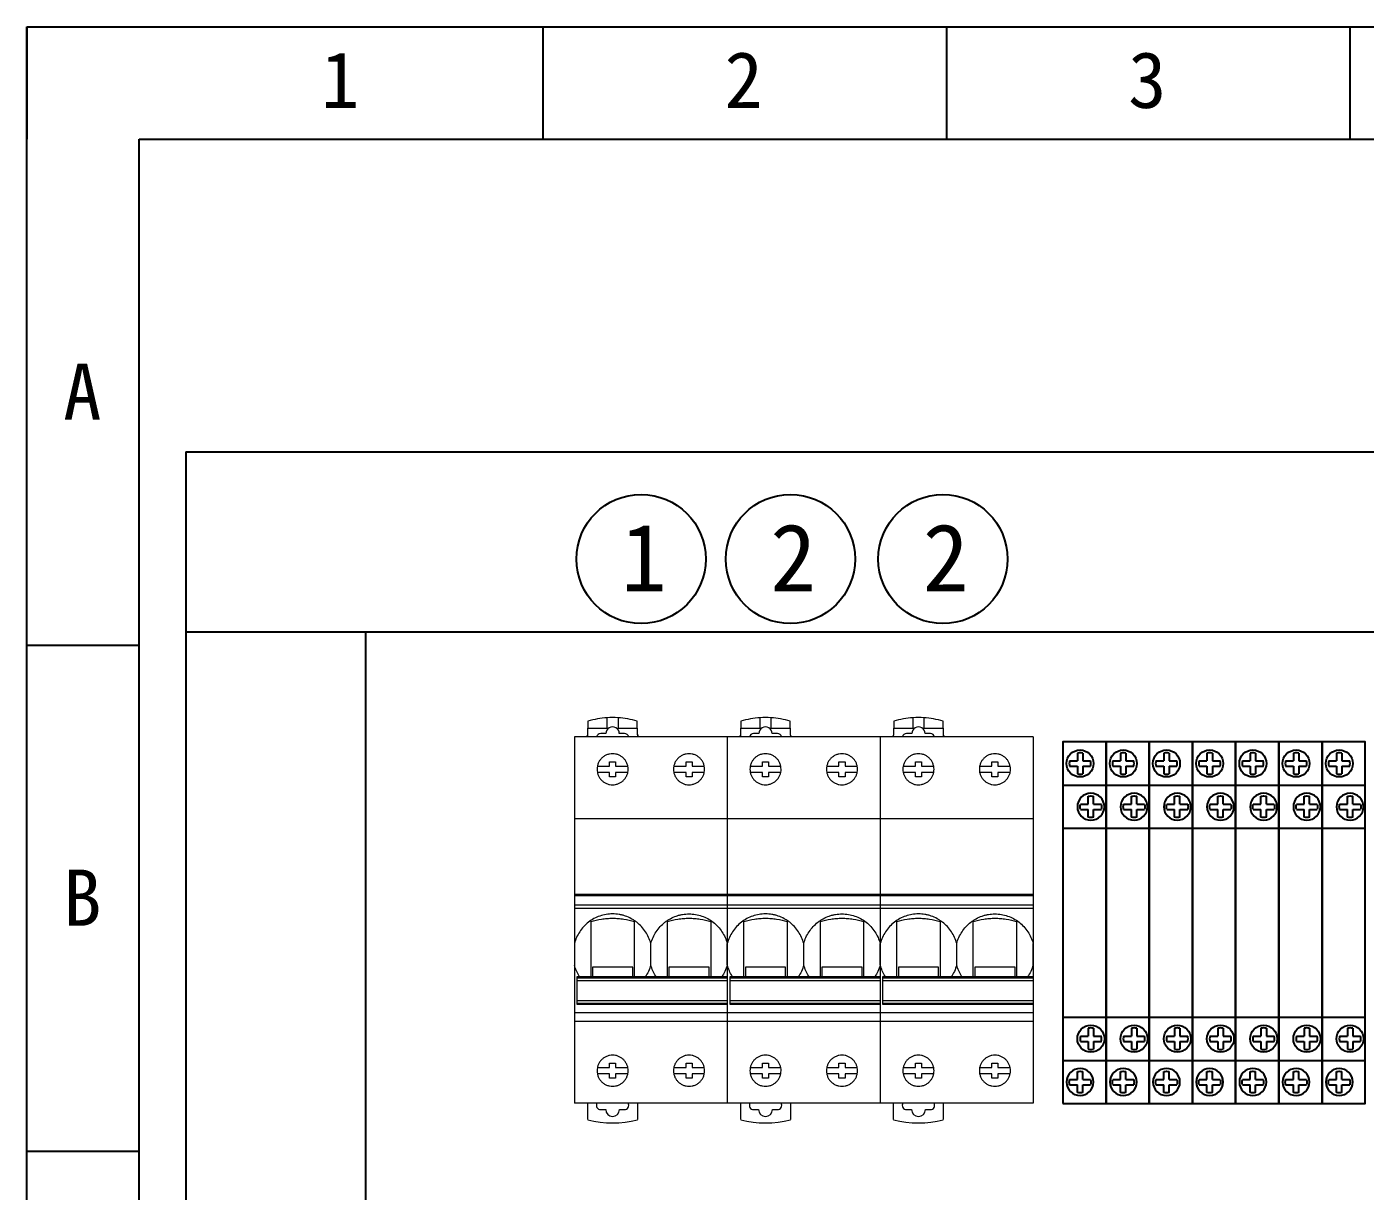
# Model space of a CAD drawing. Header units: millimetres. Extents: x 2035 to 3883, y 1511 to 1945.
# Drawn here: x 3293.8 to 3353.3, y 1671 to 1722.8 of the extents above; entities that cross this region are included whole.
import ezdxf

# ---------------------------------------------------------------- set-up
doc = ezdxf.new("R2010")
doc.units = ezdxf.units.MM
doc.linetypes.add('CENTER', pattern=[12, 7.5, -1.5, 1.5, -1.5])
for name, color, linetype in [('CEN1', 1, 'CENTER'), ('COMPONENT', 7, 'Continuous'), ('DIN卡軌', 4, 'Continuous')]:
    doc.layers.add(name, color=color, linetype=linetype)
doc.styles.add('宋体', font='')
doc.styles.get('宋体').set_extended_font_data('宋体')

# ---------------------------------------------------------------- blocks, each defined once
blk = doc.blocks.new('Q2P')
at = {"color": 4, "linetype": 'Continuous', "lineweight": 15}
for p, q in [((12033.51, 5745.22), (12033.51, 5747.68)), ((12036.01, 5747.68), (12036.01, 5745.22)), ((12029.06, 5746.86), (12029.06, 5745.22)), ((12029.06, 5745.22), (12033.51, 5745.22)), ((12029.06, 5745.22), (12033.51, 5745.22)), ((12029.06, 5745.22), (12029.06, 5745.22)), ((12029.06, 5743.79), (12029.06, 5745.22)), ((12033.51, 5745.22), (12033.51, 5745.22)), ((12036.01, 5745.22), (12040.46, 5745.22)), ((12036.01, 5745.22), (12040.46, 5745.22)), ((12036.01, 5745.22), (12036.01, 5745.22)), ((12040.46, 5745.22), (12040.46, 5746.87)), ((12040.46, 5745.22), (12040.46, 5745.22)), ((12040.46, 5745.22), (12040.46, 5743.79)), ((12061.31, 5743.22), (12025.91, 5743.22)), ((12025.91, 5743.22), (12025.91, 5724.32)), ((12033.21, 5743.99), (12032.01, 5743.99)), ((12037.51, 5743.99), (12036.31, 5743.99)), ((12061.31, 5743.22), (12061.31, 5658.42)), ((12031.24, 5736.49), (12034.06, 5736.49)), ((12034.06, 5736.49), (12034.06, 5737.49)), ((12034.06, 5737.49), (12035.46, 5737.49)), ((12035.46, 5737.49), (12035.46, 5736.49)), ((12035.46, 5736.49), (12038.28, 5736.49)), ((12048.94, 5736.49), (12051.76, 5736.49)), ((12051.76, 5737.49), (12053.16, 5737.49)), ((12051.76, 5736.49), (12051.76, 5737.49)), ((12053.16, 5737.49), (12053.16, 5736.49)), ((12053.16, 5736.49), (12055.98, 5736.49)), ((12034.06, 5734.99), (12031.24, 5734.99)), ((12034.06, 5733.99), (12034.06, 5734.99)), ((12035.46, 5733.99), (12034.06, 5733.99)), ((12035.46, 5734.99), (12035.46, 5733.99)), ((12038.28, 5734.99), (12035.46, 5734.99)), ((12051.76, 5734.99), (12048.94, 5734.99)), ((12051.76, 5733.99), (12051.76, 5734.99)), ((12053.16, 5733.99), (12051.76, 5733.99)), ((12053.16, 5734.99), (12053.16, 5733.99)), ((12055.98, 5734.99), (12053.16, 5734.99)), ((12025.91, 5724.32), (12061.31, 5724.32)), ((12025.91, 5724.32), (12025.91, 5706.82)), ((12025.91, 5706.82), (12025.91, 5706.42)), ((12025.91, 5706.82), (12061.31, 5706.82)), ((12061.31, 5706.42), (12025.91, 5706.42)), ((12061.31, 5706.42), (12025.91, 5706.42)), ((12025.91, 5706.42), (12025.91, 5704.32)), ((12025.91, 5704.32), (12061.31, 5704.32)), ((12025.91, 5704.32), (12025.91, 5703.52)), ((12061.31, 5703.52), (12025.91, 5703.52)), ((12025.91, 5703.52), (12025.91, 5695.4)), ((12025.91, 5690.4), (12025.91, 5679.32)), ((12030.11, 5689.94), (12030.11, 5687.64)), ((12039.41, 5689.94), (12030.11, 5689.94)), ((12039.41, 5687.64), (12039.41, 5689.94)), ((12047.81, 5689.94), (12047.81, 5687.64)), ((12057.11, 5689.94), (12047.81, 5689.94)), ((12057.11, 5687.64), (12057.11, 5689.94)), ((12061.31, 5687.64), (12026.46, 5687.64)), ((12026.46, 5687.64), (12026.46, 5687.34)), ((12061.31, 5687.34), (12026.46, 5687.34)), ((12026.46, 5687.34), (12026.46, 5686.75)), ((12061.31, 5686.75), (12026.46, 5686.75)), ((12026.46, 5686.75), (12026.46, 5682.1)), ((12061.31, 5682.1), (12026.46, 5682.1)), ((12026.46, 5682.1), (12026.46, 5681.49)), ((12061.31, 5681.49), (12026.46, 5681.49)), ((12026.46, 5681.49), (12026.46, 5681.32)), ((12026.46, 5681.32), (12061.31, 5681.32)), ((12061.31, 5679.32), (12025.91, 5679.32)), ((12025.91, 5679.32), (12025.91, 5677.31)), ((12061.31, 5677.31), (12025.91, 5677.31)), ((12025.91, 5677.31), (12025.91, 5658.42)), ((12034.06, 5667.67), (12035.46, 5667.67)), ((12034.06, 5666.67), (12034.06, 5667.67)), ((12035.46, 5667.67), (12035.46, 5666.67)), ((12051.76, 5667.67), (12053.16, 5667.67)), ((12051.76, 5666.67), (12051.76, 5667.67)), ((12053.16, 5667.67), (12053.16, 5666.67)), ((12031.24, 5666.67), (12034.06, 5666.67)), ((12034.06, 5665.17), (12031.24, 5665.17)), ((12034.06, 5664.17), (12034.06, 5665.17)), ((12035.46, 5664.17), (12034.06, 5664.17)), ((12035.46, 5666.67), (12038.28, 5666.67)), ((12035.46, 5665.17), (12035.46, 5664.17)), ((12038.28, 5665.17), (12035.46, 5665.17)), ((12048.94, 5666.67), (12051.76, 5666.67)), ((12051.76, 5665.17), (12048.94, 5665.17)), ((12051.76, 5664.17), (12051.76, 5665.17)), ((12053.16, 5664.17), (12051.76, 5664.17)), ((12053.16, 5666.67), (12055.98, 5666.67)), ((12053.16, 5665.17), (12053.16, 5664.17)), ((12055.98, 5665.17), (12053.16, 5665.17)), ((12061.31, 5658.42), (12025.91, 5658.42)), ((12029.01, 5654.59), (12029.01, 5658.42)), ((12040.51, 5658.42), (12040.51, 5654.59)), ((12032.01, 5656.92), (12033.16, 5656.92)), ((12036.36, 5656.92), (12037.51, 5656.92))]:
    blk.add_line(p, q, dxfattribs=at)
for centre, radius, start, end in [((12034.78, 5728.37), 19.35, 93.767, 107.1977), ((12034.78, 5728.37), 19.35, 86.359, 93.767), ((12034.78, 5728.37), 19.35, 72.9338, 86.3591), ((12028.06, 5744.01), 0.997, 307.3801, 359.9804), ((12041.46, 5744.01), 0.997, 180.0229, 232.6166), ((12032.01, 5657.92), 1, 150, 270), ((12037.51, 5657.92), 1, 270, 30), ((12034.76, 5656.92), 1.6, 180, 0), ((12034.76, 5675.82), 22, 254.849, 285.151)]:
    blk.add_arc(centre, radius, start, end, dxfattribs=at)
for centre, major_axis, start_param, end_param in [((12034.76, 5743.99), (0, 1.55), 4.712389, 7.853982), ((12028.06, 5743.79), (0, 1), 4.111358, 4.712389), ((12032.01, 5742.99), (0, 1), 0, 1.334085), ((12037.51, 5742.99), (0, 1), 4.949101, 6.283185), ((12041.46, 5743.79), (0, 1), 1.570796, 2.171827)]:
    blk.add_ellipse(centre, major_axis=major_axis, ratio=0.997493, start_param=start_param, end_param=end_param, dxfattribs=at)
for points, knots in [([(12034.76, 5732.14), (12034.52, 5732.14), (12034.29, 5732.16), (12033.82, 5732.25), (12033.6, 5732.32), (12033.16, 5732.51), (12032.95, 5732.62), (12032.56, 5732.88), (12032.38, 5733.03), (12032.04, 5733.36), (12031.89, 5733.55), (12031.63, 5733.94), (12031.52, 5734.15), (12031.34, 5734.58), (12031.27, 5734.81), (12031.18, 5735.27), (12031.16, 5735.51), (12031.16, 5735.97), (12031.18, 5736.21), (12031.27, 5736.67), (12031.34, 5736.9), (12031.52, 5737.33), (12031.63, 5737.54), (12031.89, 5737.93), (12032.04, 5738.11), (12032.38, 5738.45), (12032.56, 5738.6), (12032.95, 5738.86), (12033.16, 5738.97), (12033.6, 5739.15), (12033.82, 5739.22), (12034.28, 5739.32), (12034.52, 5739.34), (12035, 5739.34), (12035.23, 5739.32), (12035.69, 5739.22), (12035.92, 5739.16), (12036.36, 5738.97), (12036.56, 5738.86), (12036.95, 5738.6), (12037.14, 5738.45), (12037.47, 5738.12), (12037.62, 5737.94), (12037.88, 5737.54), (12037.99, 5737.33), (12038.17, 5736.9), (12038.24, 5736.68), (12038.33, 5736.21), (12038.36, 5735.98), (12038.36, 5735.51), (12038.34, 5735.27), (12038.24, 5734.81), (12038.18, 5734.59), (12038, 5734.15), (12037.88, 5733.94), (12037.62, 5733.55), (12037.48, 5733.37), (12037.14, 5733.03), (12036.96, 5732.88), (12036.57, 5732.62), (12036.36, 5732.51), (12035.92, 5732.32), (12035.7, 5732.26), (12035.23, 5732.16), (12035, 5732.14), (12034.76, 5732.14)], [0, 0, 0, 0, 0.03125, 0.03125, 0.0625, 0.0625, 0.09375, 0.09375, 0.125, 0.125, 0.15625, 0.15625, 0.1875, 0.1875, 0.21875, 0.21875, 0.25, 0.25, 0.28125, 0.28125, 0.3125, 0.3125, 0.34375, 0.34375, 0.375, 0.375, 0.40625, 0.40625, 0.4375, 0.4375, 0.46875, 0.46875, 0.5, 0.5, 0.53125, 0.53125, 0.5625, 0.5625, 0.59375, 0.59375, 0.625, 0.625, 0.65625, 0.65625, 0.6875, 0.6875, 0.71875, 0.71875, 0.75, 0.75, 0.78125, 0.78125, 0.8125, 0.8125, 0.84375, 0.84375, 0.875, 0.875, 0.90625, 0.90625, 0.9375, 0.9375, 0.96875, 0.96875, 1, 1, 1, 1]), ([(12052.46, 5732.14), (12052.22, 5732.14), (12051.99, 5732.16), (12051.52, 5732.25), (12051.3, 5732.32), (12050.86, 5732.51), (12050.65, 5732.62), (12050.26, 5732.88), (12050.08, 5733.03), (12049.74, 5733.36), (12049.59, 5733.55), (12049.33, 5733.94), (12049.22, 5734.15), (12049.04, 5734.58), (12048.97, 5734.81), (12048.88, 5735.27), (12048.86, 5735.51), (12048.86, 5735.97), (12048.88, 5736.21), (12048.97, 5736.67), (12049.04, 5736.9), (12049.22, 5737.33), (12049.33, 5737.54), (12049.59, 5737.93), (12049.74, 5738.11), (12050.08, 5738.45), (12050.26, 5738.6), (12050.65, 5738.86), (12050.86, 5738.97), (12051.3, 5739.15), (12051.52, 5739.22), (12051.98, 5739.32), (12052.22, 5739.34), (12052.7, 5739.34), (12052.93, 5739.32), (12053.39, 5739.22), (12053.62, 5739.16), (12054.06, 5738.97), (12054.26, 5738.86), (12054.65, 5738.6), (12054.84, 5738.45), (12055.17, 5738.12), (12055.32, 5737.94), (12055.58, 5737.54), (12055.69, 5737.33), (12055.87, 5736.9), (12055.94, 5736.68), (12056.03, 5736.21), (12056.06, 5735.98), (12056.06, 5735.51), (12056.04, 5735.27), (12055.94, 5734.81), (12055.88, 5734.59), (12055.7, 5734.15), (12055.58, 5733.94), (12055.32, 5733.55), (12055.18, 5733.37), (12054.84, 5733.03), (12054.66, 5732.88), (12054.27, 5732.62), (12054.06, 5732.51), (12053.62, 5732.32), (12053.4, 5732.26), (12052.93, 5732.16), (12052.7, 5732.14), (12052.46, 5732.14)], [0, 0, 0, 0, 0.03125, 0.03125, 0.0625, 0.0625, 0.09375, 0.09375, 0.125, 0.125, 0.15625, 0.15625, 0.1875, 0.1875, 0.21875, 0.21875, 0.25, 0.25, 0.28125, 0.28125, 0.3125, 0.3125, 0.34375, 0.34375, 0.375, 0.375, 0.40625, 0.40625, 0.4375, 0.4375, 0.46875, 0.46875, 0.5, 0.5, 0.53125, 0.53125, 0.5625, 0.5625, 0.59375, 0.59375, 0.625, 0.625, 0.65625, 0.65625, 0.6875, 0.6875, 0.71875, 0.71875, 0.75, 0.75, 0.78125, 0.78125, 0.8125, 0.8125, 0.84375, 0.84375, 0.875, 0.875, 0.90625, 0.90625, 0.9375, 0.9375, 0.96875, 0.96875, 1, 1, 1, 1]), ([(12043.61, 5695.4), (12043.34, 5696.37), (12042.93, 5697.28), (12042.1, 5698.54), (12041.78, 5698.93), (12041.11, 5699.66), (12040.74, 5700), (12040.15, 5700.47), (12039.94, 5700.61), (12039.52, 5700.89), (12039.3, 5701.02), (12038.65, 5701.37), (12038.19, 5701.58), (12037.48, 5701.82), (12037.24, 5701.9), (12036.75, 5702.02), (12036.5, 5702.07), (12035.76, 5702.2), (12035.26, 5702.24), (12033.75, 5702.24), (12032.76, 5702.07), (12031.33, 5701.58), (12030.87, 5701.38), (12030, 5700.9), (12029.58, 5700.63), (12028.78, 5700.01), (12028.41, 5699.67), (12027.74, 5698.94), (12027.43, 5698.54), (12026.87, 5697.71), (12026.62, 5697.26), (12026.21, 5696.36), (12026.04, 5695.88), (12025.91, 5695.4)], [0, 0, 0, 0, 0.125, 0.125, 0.1875, 0.1875, 0.25, 0.25, 0.28125, 0.28125, 0.3125, 0.3125, 0.375, 0.375, 0.40625, 0.40625, 0.4375, 0.4375, 0.5, 0.5, 0.625, 0.625, 0.6875, 0.6875, 0.75, 0.75, 0.8125, 0.8125, 0.875, 0.875, 0.9375, 0.9375, 1, 1, 1, 1]), ([(12029.76, 5700.46), (12030.53, 5700.71), (12031.34, 5700.9), (12032.6, 5701.1), (12033.03, 5701.15), (12033.89, 5701.21), (12034.32, 5701.23), (12035.19, 5701.23), (12035.62, 5701.21), (12036.48, 5701.15), (12036.91, 5701.1), (12038.18, 5700.91), (12038.99, 5700.71), (12039.76, 5700.46)], [0, 0, 0, 0, 0.25, 0.25, 0.375, 0.375, 0.5, 0.5, 0.625, 0.625, 0.75, 0.75, 1, 1, 1, 1]), ([(12043.61, 5695.4), (12043.87, 5696.37), (12044.29, 5697.28), (12045.12, 5698.54), (12045.43, 5698.93), (12046.11, 5699.66), (12046.48, 5700), (12047.07, 5700.47), (12047.28, 5700.61), (12047.7, 5700.89), (12047.91, 5701.02), (12048.57, 5701.37), (12049.02, 5701.58), (12049.74, 5701.82), (12049.98, 5701.9), (12050.47, 5702.02), (12050.71, 5702.07), (12051.45, 5702.2), (12051.95, 5702.24), (12053.47, 5702.24), (12054.45, 5702.07), (12055.88, 5701.58), (12056.34, 5701.38), (12057.22, 5700.9), (12057.64, 5700.63), (12058.43, 5700.01), (12058.8, 5699.67), (12059.48, 5698.94), (12059.79, 5698.54), (12060.35, 5697.71), (12060.59, 5697.26), (12061, 5696.36), (12061.17, 5695.88), (12061.31, 5695.4)], [0, 0, 0, 0, 0.125, 0.125, 0.1875, 0.1875, 0.25, 0.25, 0.28125, 0.28125, 0.3125, 0.3125, 0.375, 0.375, 0.40625, 0.40625, 0.4375, 0.4375, 0.5, 0.5, 0.625, 0.625, 0.6875, 0.6875, 0.75, 0.75, 0.8125, 0.8125, 0.875, 0.875, 0.9375, 0.9375, 1, 1, 1, 1]), ([(12047.46, 5700.46), (12048.23, 5700.71), (12049.04, 5700.9), (12050.3, 5701.1), (12050.73, 5701.15), (12051.59, 5701.21), (12052.02, 5701.23), (12052.89, 5701.23), (12053.32, 5701.21), (12054.18, 5701.15), (12054.61, 5701.1), (12055.88, 5700.91), (12056.69, 5700.71), (12057.46, 5700.46)], [0, 0, 0, 0, 0.25, 0.25, 0.375, 0.375, 0.5, 0.5, 0.625, 0.625, 0.75, 0.75, 1, 1, 1, 1]), ([(12029.76, 5687.64), (12029.76, 5688.03), (12029.76, 5688.87), (12029.76, 5690.29), (12029.76, 5691.81), (12029.76, 5693.37), (12029.76, 5694.96), (12029.76, 5696.53), (12029.76, 5698), (12029.76, 5699.35), (12029.76, 5700.09), (12029.76, 5700.46)], [0, 0, 0, 0, 0.101509, 0.215632, 0.324172, 0.432713, 0.546835, 0.660958, 0.775081, 0.889204, 1, 1, 1, 1]), ([(12039.76, 5700.46), (12039.76, 5700.08), (12039.76, 5699.32), (12039.76, 5697.96), (12039.76, 5696.48), (12039.76, 5694.93), (12039.76, 5693.33), (12039.76, 5691.73), (12039.76, 5690.16), (12039.76, 5688.77), (12039.76, 5687.99), (12039.76, 5687.64)], [0, 0, 0, 0, 0.1140739, 0.2281478, 0.3422219, 0.4562957, 0.5670441, 0.6811182, 0.795192, 0.909266, 1, 1, 1, 1]), ([(12047.46, 5687.64), (12047.46, 5688.03), (12047.46, 5688.87), (12047.46, 5690.29), (12047.46, 5691.81), (12047.46, 5693.37), (12047.46, 5694.96), (12047.46, 5696.53), (12047.46, 5698), (12047.46, 5699.35), (12047.46, 5700.09), (12047.46, 5700.46)], [0, 0, 0, 0, 0.101509, 0.215632, 0.324172, 0.432713, 0.546835, 0.660958, 0.775081, 0.889204, 1, 1, 1, 1]), ([(12057.46, 5700.46), (12057.46, 5700.08), (12057.46, 5699.32), (12057.46, 5697.96), (12057.46, 5696.48), (12057.46, 5694.93), (12057.46, 5693.33), (12057.46, 5691.73), (12057.46, 5690.16), (12057.46, 5688.77), (12057.46, 5687.99), (12057.46, 5687.64)], [0, 0, 0, 0, 0.1140739, 0.2281478, 0.3422219, 0.4562957, 0.5670441, 0.6811182, 0.795192, 0.909266, 1, 1, 1, 1]), ([(12025.91, 5695.4), (12025.91, 5694.99), (12025.91, 5694.57), (12025.91, 5693.94), (12025.91, 5693.72), (12025.91, 5693.29), (12025.91, 5693.07), (12025.91, 5692.43), (12025.91, 5692.01), (12025.91, 5691.39), (12025.91, 5691.18), (12025.91, 5690.78), (12025.91, 5690.59), (12025.91, 5690.4)], [0, 0, 0, 0, 0.25, 0.25, 0.375, 0.375, 0.5, 0.5, 0.75, 0.75, 0.875, 0.875, 1, 1, 1, 1]), ([(12043.61, 5690.4), (12043.61, 5690.78), (12043.61, 5691.18), (12043.61, 5692), (12043.61, 5692.43), (12043.61, 5693.29), (12043.61, 5693.72), (12043.61, 5694.57), (12043.61, 5694.99), (12043.61, 5695.4)], [0, 0, 0, 0, 0.25, 0.25, 0.5, 0.5, 0.75, 0.75, 1, 1, 1, 1]), ([(12061.31, 5690.4), (12061.31, 5690.78), (12061.31, 5691.18), (12061.31, 5692), (12061.31, 5692.43), (12061.31, 5693.29), (12061.31, 5693.72), (12061.31, 5694.57), (12061.31, 5694.99), (12061.31, 5695.4)], [0, 0, 0, 0, 0.25, 0.25, 0.5, 0.5, 0.75, 0.75, 1, 1, 1, 1]), ([(12027.2, 5687.64), (12027.15, 5687.7), (12026.81, 5688.14), (12026.35, 5689.07), (12026.05, 5689.95), (12025.91, 5690.4)], [0, 0, 0, 0, 0.084448, 0.542214, 1, 1, 1, 1]), ([(12043.61, 5690.4), (12043.45, 5689.9), (12043.14, 5688.92), (12042.59, 5688.06), (12042.33, 5687.64)], [0, 0, 0, 0, 0.514359, 1, 1, 1, 1]), ([(12044.9, 5687.64), (12044.85, 5687.7), (12044.51, 5688.14), (12044.05, 5689.07), (12043.75, 5689.95), (12043.61, 5690.4)], [0, 0, 0, 0, 0.084448, 0.542214, 1, 1, 1, 1]), ([(12061.31, 5690.4), (12061.15, 5689.9), (12060.84, 5688.92), (12060.29, 5688.06), (12060.03, 5687.64)], [0, 0, 0, 0, 0.5143587, 1, 1, 1, 1]), ([(12034.76, 5662.32), (12034.52, 5662.32), (12034.29, 5662.34), (12033.82, 5662.44), (12033.6, 5662.51), (12033.16, 5662.69), (12032.95, 5662.8), (12032.56, 5663.06), (12032.38, 5663.21), (12032.05, 5663.54), (12031.9, 5663.72), (12031.63, 5664.12), (12031.52, 5664.33), (12031.34, 5664.76), (12031.27, 5664.98), (12031.18, 5665.45), (12031.16, 5665.68), (12031.16, 5666.15), (12031.18, 5666.39), (12031.27, 5666.85), (12031.34, 5667.07), (12031.52, 5667.51), (12031.63, 5667.72), (12031.89, 5668.11), (12032.04, 5668.29), (12032.38, 5668.63), (12032.56, 5668.78), (12032.95, 5669.04), (12033.16, 5669.15), (12033.59, 5669.34), (12033.82, 5669.4), (12034.28, 5669.5), (12034.52, 5669.52), (12035, 5669.52), (12035.23, 5669.5), (12035.69, 5669.41), (12035.92, 5669.34), (12036.36, 5669.15), (12036.56, 5669.04), (12036.96, 5668.78), (12037.14, 5668.63), (12037.47, 5668.3), (12037.62, 5668.12), (12037.88, 5667.72), (12038, 5667.51), (12038.17, 5667.08), (12038.24, 5666.85), (12038.34, 5666.39), (12038.36, 5666.15), (12038.36, 5665.69), (12038.33, 5665.45), (12038.24, 5664.99), (12038.18, 5664.76), (12038, 5664.33), (12037.88, 5664.12), (12037.62, 5663.73), (12037.47, 5663.55), (12037.14, 5663.21), (12036.96, 5663.06), (12036.57, 5662.8), (12036.36, 5662.69), (12035.92, 5662.51), (12035.7, 5662.44), (12035.23, 5662.34), (12035, 5662.32), (12034.76, 5662.32)], [0, 0, 0, 0, 0.03125, 0.03125, 0.0625, 0.0625, 0.09375, 0.09375, 0.125, 0.125, 0.15625, 0.15625, 0.1875, 0.1875, 0.21875, 0.21875, 0.25, 0.25, 0.28125, 0.28125, 0.3125, 0.3125, 0.34375, 0.34375, 0.375, 0.375, 0.40625, 0.40625, 0.4375, 0.4375, 0.46875, 0.46875, 0.5, 0.5, 0.53125, 0.53125, 0.5625, 0.5625, 0.59375, 0.59375, 0.625, 0.625, 0.65625, 0.65625, 0.6875, 0.6875, 0.71875, 0.71875, 0.75, 0.75, 0.78125, 0.78125, 0.8125, 0.8125, 0.84375, 0.84375, 0.875, 0.875, 0.90625, 0.90625, 0.9375, 0.9375, 0.96875, 0.96875, 1, 1, 1, 1]), ([(12052.46, 5662.32), (12052.22, 5662.32), (12051.99, 5662.34), (12051.52, 5662.44), (12051.3, 5662.51), (12050.86, 5662.69), (12050.65, 5662.8), (12050.26, 5663.06), (12050.08, 5663.21), (12049.75, 5663.54), (12049.6, 5663.72), (12049.33, 5664.12), (12049.22, 5664.33), (12049.04, 5664.76), (12048.97, 5664.98), (12048.88, 5665.45), (12048.86, 5665.68), (12048.86, 5666.15), (12048.88, 5666.39), (12048.97, 5666.85), (12049.04, 5667.07), (12049.22, 5667.51), (12049.33, 5667.72), (12049.59, 5668.11), (12049.74, 5668.29), (12050.08, 5668.63), (12050.26, 5668.78), (12050.65, 5669.04), (12050.86, 5669.15), (12051.29, 5669.34), (12051.52, 5669.4), (12051.98, 5669.5), (12052.22, 5669.52), (12052.7, 5669.52), (12052.93, 5669.5), (12053.39, 5669.41), (12053.62, 5669.34), (12054.06, 5669.15), (12054.26, 5669.04), (12054.66, 5668.78), (12054.84, 5668.63), (12055.17, 5668.3), (12055.32, 5668.12), (12055.58, 5667.72), (12055.7, 5667.51), (12055.87, 5667.08), (12055.94, 5666.85), (12056.04, 5666.39), (12056.06, 5666.15), (12056.06, 5665.69), (12056.03, 5665.45), (12055.94, 5664.99), (12055.88, 5664.76), (12055.7, 5664.33), (12055.58, 5664.12), (12055.32, 5663.73), (12055.17, 5663.55), (12054.84, 5663.21), (12054.66, 5663.06), (12054.27, 5662.8), (12054.06, 5662.69), (12053.62, 5662.51), (12053.4, 5662.44), (12052.93, 5662.34), (12052.7, 5662.32), (12052.46, 5662.32)], [0, 0, 0, 0, 0.03125, 0.03125, 0.0625, 0.0625, 0.09375, 0.09375, 0.125, 0.125, 0.15625, 0.15625, 0.1875, 0.1875, 0.21875, 0.21875, 0.25, 0.25, 0.28125, 0.28125, 0.3125, 0.3125, 0.34375, 0.34375, 0.375, 0.375, 0.40625, 0.40625, 0.4375, 0.4375, 0.46875, 0.46875, 0.5, 0.5, 0.53125, 0.53125, 0.5625, 0.5625, 0.59375, 0.59375, 0.625, 0.625, 0.65625, 0.65625, 0.6875, 0.6875, 0.71875, 0.71875, 0.75, 0.75, 0.78125, 0.78125, 0.8125, 0.8125, 0.84375, 0.84375, 0.875, 0.875, 0.90625, 0.90625, 0.9375, 0.9375, 0.96875, 0.96875, 1, 1, 1, 1])]:
    blk.add_open_spline(points, degree=3, knots=knots, dxfattribs=at)
blk = doc.blocks.new('NAIL')
at = {"layer": 'COMPONENT', "ltscale": 10}
for p, q in [((-1.94, 0.5), (-0.5, 0.5)), ((-0.5, 1.94), (-0.5, 0.5)), ((0.5, 1.94), (0.5, 0.5)), ((0.5, 0.5), (1.94, 0.5)), ((-1.94, -0.5), (-0.5, -0.5)), ((-0.5, -0.5), (-0.5, -1.94)), ((0.5, -0.5), (1.94, -0.5)), ((0.5, -0.5), (0.5, -1.94))]:
    blk.add_line(p, q, dxfattribs=at)
blk.add_circle((0, 0), 2.5, dxfattribs=at)
for start, end in [(165.5225, 194.4775), (75.5225, 104.4775), (345.5225, 14.4775), (255.5225, 284.4775)]:
    blk.add_arc((0, 0), 2, start, end, dxfattribs=at)
blk = doc.blocks.new('雙層端子')
at = {"layer": 'COMPONENT'}
for p, q in [((0.04, 25.5), (8, 25.5)), ((0.04, 17.5), (8, 17.5)), ((0.04, -17.5), (8, -17.5)), ((0.04, -25.5), (8, -25.5))]:
    blk.add_line(p, q, dxfattribs=at)
blk.add_lwpolyline([(0, -33.5), (8, -33.5), (8, 33.5), (0, 33.5)], close=True, dxfattribs=at)
at = {"layer": 'CEN1'}
for p in [(3.19, 29.51), (5.19, -21.49)]:
    blk.add_blockref('NAIL', p, dxfattribs=at)
at = {"layer": 'CEN1', "xscale": -1, "rotation": 180}
for p in [(5.19, 21.49), (3.19, -29.51)]:
    blk.add_blockref('NAIL', p, dxfattribs=at)
blk = doc.blocks.new('*U89')
blk.add_line((-2.5, 0), (2.5, 0))
blk = doc.blocks.new('*U90')
at = {"color": 0, "linetype": 'ByBlock', "lineweight": -2, "transparency": 16777216}
for p in [(0, 0), (0, -22.5)]:
    blk.add_blockref('*U89', p, dxfattribs=at)
blk = doc.blocks.new('制图图框')
for p, q in [((-2700.084, 789.318), (-2403.084, 789.318)), ((-2700.084, 579.318), (-2700.084, 789.318)), ((-2700.084, 789.318), (-2700.084, 784.318)), ((-2700.084, 789.318), (-2695.084, 789.318)), ((-2677.147, 789.318), (-2677.147, 784.318)), ((-2659.209, 789.318), (-2659.209, 784.318)), ((-2641.272, 789.318), (-2641.272, 784.318)), ((-2695.084, 784.318), (-2408.084, 784.318)), ((-2695.084, 584.318), (-2695.084, 784.318))]:
    blk.add_line(p, q)
blk.add_blockref('*U90', (-2697.584, 761.818))
at = {"style": '宋体'}
for s, p in [('1', (-2687.008, 785.708)), ('2', (-2669.07, 785.708)), ('3', (-2651.133, 785.708)), ('A', (-2698.466, 771.844)), ('B', (-2698.466, 749.344))]:
    blk.add_text(s, height=2.5, dxfattribs=at).set_placement(p)

msp = doc.modelspace()

# ---------------------------------------------------------------- linework, layer by layer
for p, q in [((3300.9, 1703.895), (3485.22, 1703.895)), ((3300.9, 1703.895), (3300.9, 1565.655)), ((3300.9, 1695.895), (3485.22, 1695.895)), ((3308.9, 1565.655), (3308.9, 1695.895))]:
    msp.add_line(p, q)
for centre in [(3321.129, 1699.132), (3327.766, 1699.132), (3334.545, 1699.132)]:
    msp.add_circle(centre, 2.872)

# ---------------------------------------------------------------- block references
msp.add_blockref('制图图框', (5993.909, 933.481))
at = {"color": 3, "xscale": 0.192, "yscale": 0.192, "zscale": 0.192}
for p in [(1009.189, 588.523), (1015.986, 588.523), (1022.783, 588.523)]:
    msp.add_blockref('Q2P', p, dxfattribs=at)
at = {"layer": 'DIN卡軌', "color": 0, "ltscale": 20, "xscale": 0.24, "yscale": 0.24, "zscale": 0.24}
for p in [(3339.874, 1682.959), (3341.794, 1682.959), (3343.714, 1682.959), (3345.634, 1682.959), (3347.554, 1682.959), (3349.474, 1682.959), (3351.394, 1682.959)]:
    msp.add_blockref('雙層端子', p, dxfattribs=at)

# ---------------------------------------------------------------- texts
at = {"style": '宋体'}
for s, p in [('1', (3320.232, 1697.695)), ('2', (3326.869, 1697.695)), ('2', (3333.648, 1697.695))]:
    msp.add_text(s, height=3, dxfattribs=at).set_placement(p)

doc.saveas('drawing.dxf')
